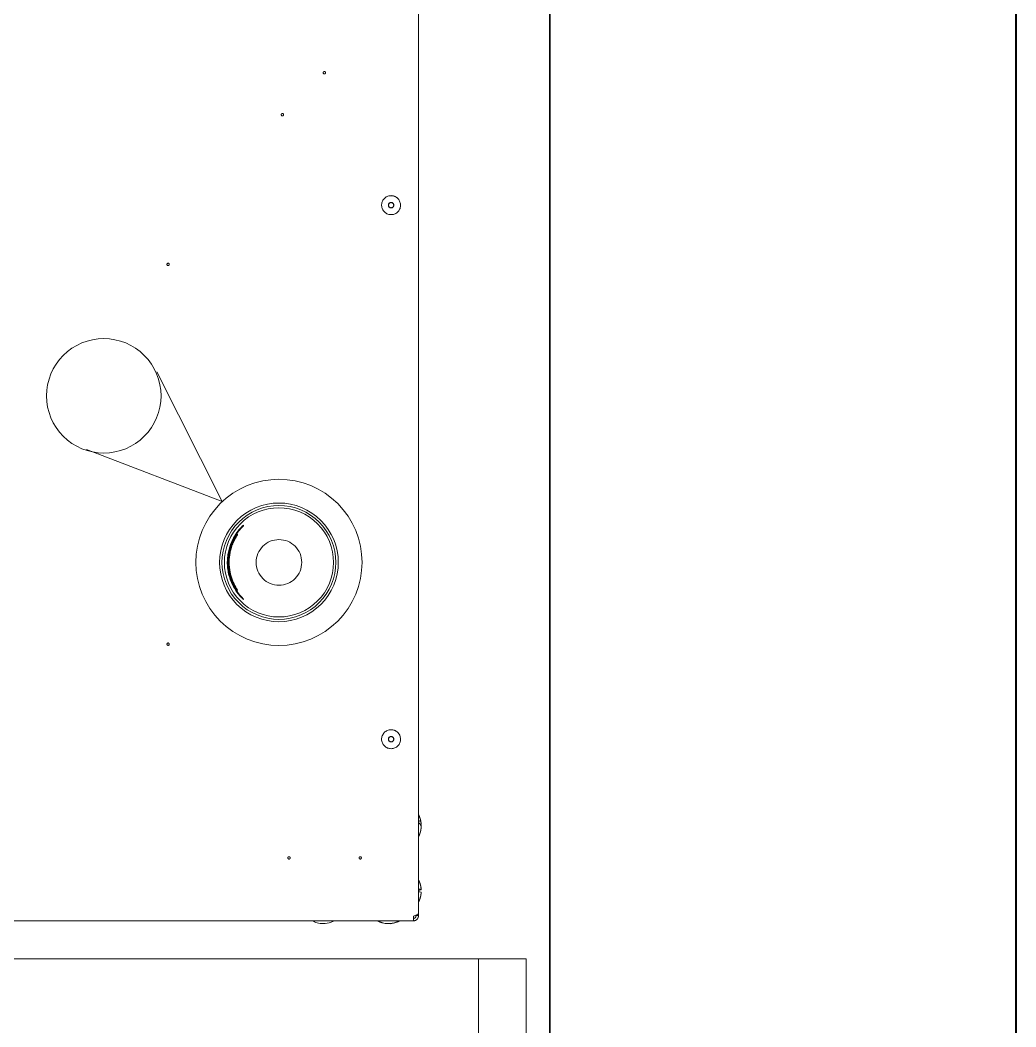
# Model space of a CAD drawing. Header units: millimetres. Extents: x -159872 to 386485, y -250577 to 158966.
# Drawn here: x 159405.6 to 159825.2, y 14285.7 to 14709.8 of the extents above; entities that cross this region are included whole.
import ezdxf

# ---------------------------------------------------------------- set-up
doc = ezdxf.new("R2010")
doc.units = ezdxf.units.MM
doc.layers.get('0').update_dxf_attribs({"lineweight": 25})
for name, color, linetype, lineweight in [('LDS-equipment-kitchen equipment', 3, 'Continuous', 13), ('LDS-struct-extg-walls', 1, 'Continuous', 40), ('LDS-struct-new-walls', 6, 'Continuous', 35)]:
    doc.layers.add(name, color=color, linetype=linetype, lineweight=lineweight)

# ---------------------------------------------------------------- blocks, each defined once
blk = doc.blocks.new('SW_NOTE_0_5')
at = {"color": 7, "linetype": 'Continuous', "lineweight": 5, "transparency": 33554687}
for points in [[(415.03, 204.463, 0), (409.565, 201.703, 0)], [(415.03, 204.463, 0), (412.834, 198.748, 0)]]:
    blk.add_polyline3d(points, dxfattribs=at)
at = {"color": 7, "linetype": 'Continuous', "lineweight": 5}
blk.add_polyline3d([(412.984, 199.47, 0), (412.972, 199.234, 0), (412.938, 198.999, 0), (412.88, 198.77, 0), (412.8, 198.547, 0), (412.699, 198.333, 0), (412.577, 198.13, 0), (412.436, 197.94, 0), (412.278, 197.765, 0), (412.102, 197.606, 0), (411.912, 197.465, 0), (411.709, 197.343, 0), (411.495, 197.242, 0), (411.272, 197.162, 0), (411.043, 197.104, 0), (410.808, 197.07, 0), (410.572, 197.058, 0), (410.336, 197.07, 0), (410.102, 197.104, 0), (409.872, 197.162, 0), (409.649, 197.242, 0), (409.435, 197.343, 0), (409.232, 197.465, 0), (409.042, 197.606, 0), (408.867, 197.765, 0), (408.708, 197.94, 0), (408.567, 198.13, 0), (408.445, 198.333, 0), (408.344, 198.547, 0), (408.264, 198.77, 0), (408.207, 198.999, 0), (408.172, 199.234, 0), (408.16, 199.47, 0), (408.172, 199.706, 0), (408.207, 199.941, 0), (408.264, 200.17, 0), (408.344, 200.393, 0), (408.445, 200.607, 0), (408.567, 200.81, 0), (408.708, 201, 0), (408.867, 201.175, 0), (409.042, 201.334, 0), (409.232, 201.475, 0), (409.435, 201.597, 0), (409.649, 201.698, 0), (409.872, 201.778, 0), (410.102, 201.836, 0), (410.336, 201.87, 0), (410.572, 201.882, 0), (410.808, 201.87, 0), (411.043, 201.836, 0), (411.272, 201.778, 0), (411.495, 201.698, 0), (411.709, 201.597, 0), (411.912, 201.475, 0), (412.102, 201.334, 0), (412.278, 201.175, 0), (412.436, 201, 0), (412.577, 200.81, 0), (412.699, 200.607, 0), (412.8, 200.393, 0), (412.88, 200.17, 0), (412.938, 199.941, 0), (412.972, 199.706, 0), (412.984, 199.47, 0)], dxfattribs=at)
blk = doc.blocks.new('Group-350')
at = {"layer": 'LDS-equipment-kitchen equipment'}
for points in [[(98899.91, 51694.89, 0), (98899.91, 50790.89, 0)], [(98860.29, 51144.69, 0), (98860.24, 51144.69, 0), (98860.19, 51144.7, 0), (98860.15, 51144.71, 0), (98860.1, 51144.73, 0), (98860.06, 51144.75, 0), (98860.01, 51144.77, 0), (98859.98, 51144.8, 0), (98859.94, 51144.84, 0), (98859.91, 51144.87, 0), (98859.88, 51144.91, 0), (98859.85, 51144.95, 0), (98859.83, 51145, 0), (98859.81, 51145.04, 0), (98859.8, 51145.09, 0), (98859.79, 51145.14, 0), (98859.79, 51145.19, 0), (98859.79, 51145.24, 0), (98859.8, 51145.29, 0), (98859.81, 51145.33, 0), (98859.83, 51145.38, 0), (98859.85, 51145.43, 0), (98859.88, 51145.47, 0), (98859.91, 51145.51, 0), (98859.94, 51145.54, 0), (98859.98, 51145.58, 0), (98860.01, 51145.61, 0), (98860.06, 51145.63, 0), (98860.1, 51145.65, 0), (98860.15, 51145.67, 0), (98860.19, 51145.68, 0), (98860.24, 51145.69, 0), (98860.29, 51145.69, 0), (98860.34, 51145.69, 0), (98860.39, 51145.68, 0), (98860.44, 51145.67, 0), (98860.48, 51145.65, 0), (98860.53, 51145.63, 0), (98860.57, 51145.61, 0), (98860.61, 51145.58, 0), (98860.65, 51145.54, 0), (98860.68, 51145.51, 0), (98860.71, 51145.47, 0), (98860.73, 51145.43, 0), (98860.75, 51145.38, 0), (98860.77, 51145.33, 0), (98860.78, 51145.29, 0), (98860.79, 51145.24, 0), (98860.79, 51145.19, 0), (98860.79, 51145.14, 0), (98860.78, 51145.09, 0), (98860.77, 51145.04, 0), (98860.75, 51145, 0), (98860.73, 51144.95, 0), (98860.71, 51144.91, 0), (98860.68, 51144.87, 0), (98860.65, 51144.84, 0), (98860.61, 51144.8, 0), (98860.57, 51144.77, 0), (98860.53, 51144.75, 0), (98860.48, 51144.73, 0), (98860.44, 51144.71, 0), (98860.39, 51144.7, 0), (98860.34, 51144.69, 0), (98860.29, 51144.69, 0)], [(98842.61, 51127.01, 0), (98842.56, 51127.01, 0), (98842.51, 51127.02, 0), (98842.47, 51127.03, 0), (98842.42, 51127.05, 0), (98842.38, 51127.07, 0), (98842.33, 51127.09, 0), (98842.3, 51127.12, 0), (98842.26, 51127.16, 0), (98842.23, 51127.19, 0), (98842.2, 51127.23, 0), (98842.17, 51127.27, 0), (98842.15, 51127.32, 0), (98842.13, 51127.36, 0), (98842.12, 51127.41, 0), (98842.11, 51127.46, 0), (98842.11, 51127.51, 0), (98842.11, 51127.56, 0), (98842.12, 51127.61, 0), (98842.13, 51127.65, 0), (98842.15, 51127.7, 0), (98842.17, 51127.75, 0), (98842.2, 51127.79, 0), (98842.23, 51127.83, 0), (98842.26, 51127.86, 0), (98842.3, 51127.9, 0), (98842.33, 51127.93, 0), (98842.38, 51127.95, 0), (98842.42, 51127.97, 0), (98842.47, 51127.99, 0), (98842.51, 51128, 0), (98842.56, 51128.01, 0), (98842.61, 51128.01, 0), (98842.66, 51128.01, 0), (98842.71, 51128, 0), (98842.76, 51127.99, 0), (98842.8, 51127.97, 0), (98842.85, 51127.95, 0), (98842.89, 51127.93, 0), (98842.93, 51127.9, 0), (98842.97, 51127.86, 0), (98843, 51127.83, 0), (98843.03, 51127.79, 0), (98843.05, 51127.75, 0), (98843.07, 51127.7, 0), (98843.09, 51127.65, 0), (98843.1, 51127.61, 0), (98843.11, 51127.56, 0), (98843.11, 51127.51, 0), (98843.11, 51127.46, 0), (98843.1, 51127.41, 0), (98843.09, 51127.36, 0), (98843.07, 51127.32, 0), (98843.05, 51127.27, 0), (98843.03, 51127.23, 0), (98843, 51127.19, 0), (98842.97, 51127.16, 0), (98842.93, 51127.12, 0), (98842.89, 51127.09, 0), (98842.85, 51127.07, 0), (98842.8, 51127.05, 0), (98842.76, 51127.03, 0), (98842.71, 51127.02, 0), (98842.66, 51127.01, 0), (98842.61, 51127.01, 0)], [(98888.41, 51088.24, 0), (98888.3, 51088.25, 0), (98888.19, 51088.26, 0), (98888.08, 51088.29, 0), (98887.97, 51088.33, 0), (98887.87, 51088.38, 0), (98887.77, 51088.43, 0), (98887.68, 51088.5, 0), (98887.6, 51088.58, 0), (98887.52, 51088.66, 0), (98887.46, 51088.75, 0), (98887.4, 51088.85, 0), (98887.35, 51088.95, 0), (98887.31, 51089.06, 0), (98887.28, 51089.17, 0), (98887.27, 51089.28, 0), (98887.26, 51089.39, 0), (98887.27, 51089.5, 0), (98887.28, 51089.61, 0), (98887.31, 51089.72, 0), (98887.35, 51089.83, 0), (98887.4, 51089.93, 0), (98887.46, 51090.03, 0), (98887.52, 51090.12, 0), (98887.6, 51090.2, 0), (98887.68, 51090.28, 0), (98887.77, 51090.35, 0), (98887.87, 51090.4, 0), (98887.97, 51090.45, 0), (98888.08, 51090.49, 0), (98888.19, 51090.52, 0), (98888.3, 51090.53, 0), (98888.41, 51090.54, 0), (98888.52, 51090.53, 0), (98888.64, 51090.52, 0), (98888.75, 51090.49, 0), (98888.85, 51090.45, 0), (98888.95, 51090.4, 0), (98889.05, 51090.35, 0), (98889.14, 51090.28, 0), (98889.23, 51090.2, 0), (98889.3, 51090.12, 0), (98889.37, 51090.03, 0), (98889.43, 51089.93, 0), (98889.47, 51089.83, 0), (98889.51, 51089.72, 0), (98889.54, 51089.61, 0), (98889.56, 51089.5, 0), (98889.56, 51089.39, 0), (98889.56, 51089.28, 0), (98889.54, 51089.17, 0), (98889.51, 51089.06, 0), (98889.47, 51088.95, 0), (98889.43, 51088.85, 0), (98889.37, 51088.75, 0), (98889.3, 51088.66, 0), (98889.23, 51088.58, 0), (98889.14, 51088.5, 0), (98889.05, 51088.43, 0), (98888.95, 51088.38, 0), (98888.85, 51088.33, 0), (98888.75, 51088.29, 0), (98888.64, 51088.26, 0), (98888.52, 51088.25, 0), (98888.41, 51088.24, 0)], [(98888.41, 51088.29, 0), (98888.3, 51088.29, 0), (98888.2, 51088.31, 0), (98888.09, 51088.34, 0), (98887.99, 51088.37, 0), (98887.89, 51088.42, 0), (98887.8, 51088.47, 0), (98887.71, 51088.54, 0), (98887.63, 51088.61, 0), (98887.56, 51088.69, 0), (98887.5, 51088.78, 0), (98887.44, 51088.87, 0), (98887.4, 51088.97, 0), (98887.36, 51089.07, 0), (98887.33, 51089.17, 0), (98887.32, 51089.28, 0), (98887.31, 51089.39, 0), (98887.32, 51089.5, 0), (98887.33, 51089.6, 0), (98887.36, 51089.71, 0), (98887.4, 51089.81, 0), (98887.44, 51089.91, 0), (98887.5, 51090, 0), (98887.56, 51090.09, 0), (98887.63, 51090.17, 0), (98887.71, 51090.24, 0), (98887.8, 51090.3, 0), (98887.89, 51090.36, 0), (98887.99, 51090.41, 0), (98888.09, 51090.44, 0), (98888.2, 51090.47, 0), (98888.3, 51090.48, 0), (98888.41, 51090.49, 0), (98888.52, 51090.48, 0), (98888.63, 51090.47, 0), (98888.73, 51090.44, 0), (98888.83, 51090.41, 0), (98888.93, 51090.36, 0), (98889.02, 51090.3, 0), (98889.11, 51090.24, 0), (98889.19, 51090.17, 0), (98889.26, 51090.09, 0), (98889.33, 51090, 0), (98889.38, 51089.91, 0), (98889.43, 51089.81, 0), (98889.46, 51089.71, 0), (98889.49, 51089.6, 0), (98889.51, 51089.5, 0), (98889.51, 51089.39, 0), (98889.51, 51089.28, 0), (98889.49, 51089.17, 0), (98889.46, 51089.07, 0), (98889.43, 51088.97, 0), (98889.38, 51088.87, 0), (98889.33, 51088.78, 0), (98889.26, 51088.69, 0), (98889.19, 51088.61, 0), (98889.11, 51088.54, 0), (98889.02, 51088.47, 0), (98888.93, 51088.42, 0), (98888.83, 51088.37, 0), (98888.73, 51088.34, 0), (98888.63, 51088.31, 0), (98888.52, 51088.29, 0), (98888.41, 51088.29, 0)], [(98794.46, 51063.93, 0), (98794.41, 51063.93, 0), (98794.36, 51063.94, 0), (98794.32, 51063.95, 0), (98794.27, 51063.97, 0), (98794.23, 51063.99, 0), (98794.18, 51064.01, 0), (98794.15, 51064.04, 0), (98794.11, 51064.08, 0), (98794.08, 51064.11, 0), (98794.05, 51064.15, 0), (98794.02, 51064.19, 0), (98794, 51064.24, 0), (98793.98, 51064.28, 0), (98793.97, 51064.33, 0), (98793.96, 51064.38, 0), (98793.96, 51064.43, 0), (98793.96, 51064.48, 0), (98793.97, 51064.53, 0), (98793.98, 51064.57, 0), (98794, 51064.62, 0), (98794.02, 51064.67, 0), (98794.05, 51064.71, 0), (98794.08, 51064.75, 0), (98794.11, 51064.78, 0), (98794.15, 51064.82, 0), (98794.18, 51064.85, 0), (98794.23, 51064.87, 0), (98794.27, 51064.89, 0), (98794.32, 51064.91, 0), (98794.36, 51064.92, 0), (98794.41, 51064.93, 0), (98794.46, 51064.93, 0), (98794.51, 51064.93, 0), (98794.56, 51064.92, 0), (98794.61, 51064.91, 0), (98794.65, 51064.89, 0), (98794.7, 51064.87, 0), (98794.74, 51064.85, 0), (98794.78, 51064.82, 0), (98794.82, 51064.78, 0), (98794.85, 51064.75, 0), (98794.88, 51064.71, 0), (98794.9, 51064.67, 0), (98794.92, 51064.62, 0), (98794.94, 51064.57, 0), (98794.95, 51064.53, 0), (98794.96, 51064.48, 0), (98794.96, 51064.43, 0), (98794.96, 51064.38, 0), (98794.95, 51064.33, 0), (98794.94, 51064.28, 0), (98794.92, 51064.24, 0), (98794.9, 51064.19, 0), (98794.88, 51064.15, 0), (98794.85, 51064.11, 0), (98794.82, 51064.08, 0), (98794.78, 51064.04, 0), (98794.74, 51064.01, 0), (98794.7, 51063.99, 0), (98794.65, 51063.97, 0), (98794.61, 51063.95, 0), (98794.56, 51063.94, 0), (98794.51, 51063.93, 0), (98794.46, 51063.93, 0)], [(98841.16, 50903.89, 0), (98837.73, 50904.06, 0), (98834.33, 50904.56, 0), (98831, 50905.4, 0), (98827.77, 50906.55, 0), (98824.66, 50908.02, 0), (98821.72, 50909.79, 0), (98818.96, 50911.83, 0), (98816.41, 50914.14, 0), (98814.11, 50916.69, 0), (98812.06, 50919.44, 0), (98810.3, 50922.39, 0), (98808.83, 50925.5, 0), (98807.67, 50928.73, 0), (98806.83, 50932.06, 0), (98806.33, 50935.46, 0), (98806.16, 50938.89, 0), (98806.33, 50942.32, 0), (98806.83, 50945.72, 0), (98807.67, 50949.05, 0), (98808.83, 50952.28, 0), (98810.3, 50955.39, 0), (98812.06, 50958.33, 0), (98814.11, 50961.09, 0), (98816.41, 50963.64, 0), (98818.96, 50965.94, 0), (98821.72, 50967.99, 0), (98824.66, 50969.76, 0), (98827.77, 50971.23, 0), (98831, 50972.38, 0), (98834.33, 50973.22, 0), (98837.73, 50973.72, 0), (98841.16, 50973.89, 0), (98844.59, 50973.72, 0), (98847.99, 50973.22, 0), (98851.32, 50972.38, 0), (98854.56, 50971.23, 0), (98857.66, 50969.76, 0), (98860.61, 50967.99, 0), (98863.37, 50965.94, 0), (98865.91, 50963.64, 0), (98868.22, 50961.09, 0), (98870.26, 50958.33, 0), (98872.03, 50955.39, 0), (98873.5, 50952.28, 0), (98874.66, 50949.05, 0), (98875.49, 50945.72, 0), (98875.99, 50942.32, 0), (98876.16, 50938.89, 0), (98875.99, 50935.46, 0), (98875.49, 50932.06, 0), (98874.66, 50928.73, 0), (98873.5, 50925.5, 0), (98872.03, 50922.39, 0), (98870.26, 50919.44, 0), (98868.22, 50916.69, 0), (98865.91, 50914.14, 0), (98863.37, 50911.83, 0), (98860.61, 50909.79, 0), (98857.66, 50908.02, 0), (98854.56, 50906.55, 0), (98851.32, 50905.4, 0), (98847.99, 50904.56, 0), (98844.59, 50904.06, 0), (98841.16, 50903.89, 0)], [(98841.16, 50913.89, 0), (98838.71, 50914.01, 0), (98836.29, 50914.37, 0), (98833.91, 50914.97, 0), (98831.6, 50915.79, 0), (98829.38, 50916.84, 0), (98827.27, 50918.1, 0), (98825.3, 50919.56, 0), (98823.48, 50921.21, 0), (98821.84, 50923.03, 0), (98820.38, 50925, 0), (98819.11, 50927.1, 0), (98818.07, 50929.32, 0), (98817.24, 50931.63, 0), (98816.64, 50934.01, 0), (98816.28, 50936.44, 0), (98816.16, 50938.89, 0), (98816.28, 50941.34, 0), (98816.64, 50943.77, 0), (98817.24, 50946.15, 0), (98818.07, 50948.46, 0), (98819.11, 50950.67, 0), (98820.38, 50952.78, 0), (98821.84, 50954.75, 0), (98823.48, 50956.57, 0), (98825.3, 50958.21, 0), (98827.27, 50959.68, 0), (98829.38, 50960.94, 0), (98831.6, 50961.99, 0), (98833.91, 50962.81, 0), (98836.29, 50963.41, 0), (98838.71, 50963.77, 0), (98841.16, 50963.89, 0), (98843.61, 50963.77, 0), (98846.04, 50963.41, 0), (98848.42, 50962.81, 0), (98850.73, 50961.99, 0), (98852.95, 50960.94, 0), (98855.05, 50959.68, 0), (98857.02, 50958.21, 0), (98858.84, 50956.57, 0), (98860.49, 50954.75, 0), (98861.95, 50952.78, 0), (98863.21, 50950.67, 0), (98864.26, 50948.46, 0), (98865.09, 50946.15, 0), (98865.68, 50943.77, 0), (98866.04, 50941.34, 0), (98866.16, 50938.89, 0), (98866.04, 50936.44, 0), (98865.68, 50934.01, 0), (98865.09, 50931.63, 0), (98864.26, 50929.32, 0), (98863.21, 50927.1, 0), (98861.95, 50925, 0), (98860.49, 50923.03, 0), (98858.84, 50921.21, 0), (98857.02, 50919.56, 0), (98855.05, 50918.1, 0), (98852.95, 50916.84, 0), (98850.73, 50915.79, 0), (98848.42, 50914.97, 0), (98846.04, 50914.37, 0), (98843.61, 50914.01, 0), (98841.16, 50913.89, 0)], [(98841.16, 50914.89, 0), (98838.81, 50915.01, 0), (98836.48, 50915.35, 0), (98834.2, 50915.92, 0), (98831.98, 50916.72, 0), (98829.85, 50917.72, 0), (98827.83, 50918.93, 0), (98825.94, 50920.34, 0), (98824.19, 50921.92, 0), (98822.61, 50923.66, 0), (98821.21, 50925.56, 0), (98820, 50927.58, 0), (98818.99, 50929.71, 0), (98818.2, 50931.92, 0), (98817.62, 50934.21, 0), (98817.28, 50936.54, 0), (98817.16, 50938.89, 0), (98817.28, 50941.24, 0), (98817.62, 50943.57, 0), (98818.2, 50945.86, 0), (98818.99, 50948.07, 0), (98820, 50950.2, 0), (98821.21, 50952.22, 0), (98822.61, 50954.11, 0), (98824.19, 50955.86, 0), (98825.94, 50957.44, 0), (98827.83, 50958.84, 0), (98829.85, 50960.06, 0), (98831.98, 50961.06, 0), (98834.2, 50961.86, 0), (98836.48, 50962.43, 0), (98838.81, 50962.77, 0), (98841.16, 50962.89, 0), (98843.51, 50962.77, 0), (98845.84, 50962.43, 0), (98848.13, 50961.86, 0), (98850.35, 50961.06, 0), (98852.48, 50960.06, 0), (98854.5, 50958.84, 0), (98856.39, 50957.44, 0), (98858.13, 50955.86, 0), (98859.71, 50954.11, 0), (98861.12, 50952.22, 0), (98862.33, 50950.2, 0), (98863.34, 50948.07, 0), (98864.13, 50945.86, 0), (98864.7, 50943.57, 0), (98865.05, 50941.24, 0), (98865.16, 50938.89, 0), (98865.05, 50936.54, 0), (98864.7, 50934.21, 0), (98864.13, 50931.92, 0), (98863.34, 50929.71, 0), (98862.33, 50927.58, 0), (98861.12, 50925.56, 0), (98859.71, 50923.66, 0), (98858.13, 50921.92, 0), (98856.39, 50920.34, 0), (98854.5, 50918.93, 0), (98852.48, 50917.72, 0), (98850.35, 50916.72, 0), (98848.13, 50915.92, 0), (98845.84, 50915.35, 0), (98843.51, 50915.01, 0), (98841.16, 50914.89, 0)], [(98841.16, 50915.89, 0), (98838.91, 50916, 0), (98836.68, 50916.33, 0), (98834.49, 50916.88, 0), (98832.36, 50917.64, 0), (98830.32, 50918.61, 0), (98828.38, 50919.77, 0), (98826.57, 50921.11, 0), (98824.9, 50922.63, 0), (98823.38, 50924.3, 0), (98822.04, 50926.11, 0), (98820.88, 50928.05, 0), (98819.91, 50930.09, 0), (98819.15, 50932.21, 0), (98818.6, 50934.4, 0), (98818.27, 50936.64, 0), (98818.16, 50938.89, 0), (98818.27, 50941.14, 0), (98818.6, 50943.38, 0), (98819.15, 50945.57, 0), (98819.91, 50947.69, 0), (98820.88, 50949.73, 0), (98822.04, 50951.67, 0), (98823.38, 50953.48, 0), (98824.9, 50955.15, 0), (98826.57, 50956.67, 0), (98828.38, 50958.01, 0), (98830.32, 50959.17, 0), (98832.36, 50960.14, 0), (98834.49, 50960.9, 0), (98836.68, 50961.45, 0), (98838.91, 50961.78, 0), (98841.16, 50961.89, 0), (98843.42, 50961.78, 0), (98845.65, 50961.45, 0), (98847.84, 50960.9, 0), (98849.96, 50960.14, 0), (98852, 50959.17, 0), (98853.94, 50958.01, 0), (98855.75, 50956.67, 0), (98857.43, 50955.15, 0), (98858.94, 50953.48, 0), (98860.29, 50951.67, 0), (98861.45, 50949.73, 0), (98862.41, 50947.69, 0), (98863.17, 50945.57, 0), (98863.72, 50943.38, 0), (98864.05, 50941.14, 0), (98864.16, 50938.89, 0), (98864.05, 50936.64, 0), (98863.72, 50934.4, 0), (98863.17, 50932.21, 0), (98862.41, 50930.09, 0), (98861.45, 50928.05, 0), (98860.29, 50926.11, 0), (98858.94, 50924.3, 0), (98857.43, 50922.63, 0), (98855.75, 50921.11, 0), (98853.94, 50919.77, 0), (98852, 50918.61, 0), (98849.96, 50917.64, 0), (98847.84, 50916.88, 0), (98845.65, 50916.33, 0), (98843.42, 50916, 0), (98841.16, 50915.89, 0)], [(98826.16, 50954.31, 0), (98826.16, 50954.56, 0)], [(98823.66, 50950.54, 0), (98823.66, 50950.75, 0)], [(98841.16, 50929.28, 0), (98840.22, 50929.33, 0), (98839.29, 50929.47, 0), (98838.37, 50929.7, 0), (98837.49, 50930.02, 0), (98836.63, 50930.42, 0), (98835.83, 50930.9, 0), (98835.07, 50931.46, 0), (98834.37, 50932.1, 0), (98833.74, 50932.8, 0), (98833.18, 50933.55, 0), (98832.69, 50934.36, 0), (98832.29, 50935.21, 0), (98831.97, 50936.1, 0), (98831.74, 50937.02, 0), (98831.6, 50937.95, 0), (98831.56, 50938.89, 0), (98831.6, 50939.83, 0), (98831.74, 50940.76, 0), (98831.97, 50941.68, 0), (98832.29, 50942.57, 0), (98832.69, 50943.42, 0), (98833.18, 50944.23, 0), (98833.74, 50944.98, 0), (98834.37, 50945.68, 0), (98835.07, 50946.31, 0), (98835.83, 50946.88, 0), (98836.63, 50947.36, 0), (98837.49, 50947.76, 0), (98838.37, 50948.08, 0), (98839.29, 50948.31, 0), (98840.22, 50948.45, 0), (98841.16, 50948.5, 0), (98842.1, 50948.45, 0), (98843.04, 50948.31, 0), (98843.95, 50948.08, 0), (98844.84, 50947.76, 0), (98845.69, 50947.36, 0), (98846.5, 50946.88, 0), (98847.26, 50946.31, 0), (98847.95, 50945.68, 0), (98848.59, 50944.98, 0), (98849.15, 50944.23, 0), (98849.63, 50943.42, 0), (98850.04, 50942.57, 0), (98850.35, 50941.68, 0), (98850.58, 50940.76, 0), (98850.72, 50939.83, 0), (98850.77, 50938.89, 0), (98850.72, 50937.95, 0), (98850.58, 50937.02, 0), (98850.35, 50936.1, 0), (98850.04, 50935.21, 0), (98849.63, 50934.36, 0), (98849.15, 50933.55, 0), (98848.59, 50932.8, 0), (98847.95, 50932.1, 0), (98847.26, 50931.46, 0), (98846.5, 50930.9, 0), (98845.69, 50930.42, 0), (98844.84, 50930.02, 0), (98843.95, 50929.7, 0), (98843.04, 50929.47, 0), (98842.1, 50929.33, 0), (98841.16, 50929.28, 0)], [(98823.66, 50927.03, 0), (98823.66, 50927.24, 0)], [(98826.16, 50923.22, 0), (98826.16, 50923.46, 0)], [(98794.46, 50903.93, 0), (98794.41, 50903.93, 0), (98794.36, 50903.94, 0), (98794.32, 50903.95, 0), (98794.27, 50903.97, 0), (98794.23, 50903.99, 0), (98794.18, 50904.01, 0), (98794.15, 50904.04, 0), (98794.11, 50904.08, 0), (98794.08, 50904.11, 0), (98794.05, 50904.15, 0), (98794.02, 50904.19, 0), (98794, 50904.24, 0), (98793.98, 50904.28, 0), (98793.97, 50904.33, 0), (98793.96, 50904.38, 0), (98793.96, 50904.43, 0), (98793.96, 50904.48, 0), (98793.97, 50904.53, 0), (98793.98, 50904.57, 0), (98794, 50904.62, 0), (98794.02, 50904.67, 0), (98794.05, 50904.71, 0), (98794.08, 50904.75, 0), (98794.11, 50904.78, 0), (98794.15, 50904.82, 0), (98794.18, 50904.85, 0), (98794.23, 50904.87, 0), (98794.27, 50904.89, 0), (98794.32, 50904.91, 0), (98794.36, 50904.92, 0), (98794.41, 50904.93, 0), (98794.46, 50904.93, 0), (98794.51, 50904.93, 0), (98794.56, 50904.92, 0), (98794.61, 50904.91, 0), (98794.65, 50904.89, 0), (98794.7, 50904.87, 0), (98794.74, 50904.85, 0), (98794.78, 50904.82, 0), (98794.82, 50904.78, 0), (98794.85, 50904.75, 0), (98794.88, 50904.71, 0), (98794.9, 50904.67, 0), (98794.92, 50904.62, 0), (98794.94, 50904.57, 0), (98794.95, 50904.53, 0), (98794.96, 50904.48, 0), (98794.96, 50904.43, 0), (98794.96, 50904.38, 0), (98794.95, 50904.33, 0), (98794.94, 50904.28, 0), (98794.92, 50904.24, 0), (98794.9, 50904.19, 0), (98794.88, 50904.15, 0), (98794.85, 50904.11, 0), (98794.82, 50904.08, 0), (98794.78, 50904.04, 0), (98794.74, 50904.01, 0), (98794.7, 50903.99, 0), (98794.65, 50903.97, 0), (98794.61, 50903.95, 0), (98794.56, 50903.94, 0), (98794.51, 50903.93, 0), (98794.46, 50903.93, 0)], [(98888.41, 50863.24, 0), (98888.3, 50863.25, 0), (98888.19, 50863.26, 0), (98888.08, 50863.29, 0), (98887.97, 50863.33, 0), (98887.87, 50863.38, 0), (98887.77, 50863.43, 0), (98887.68, 50863.5, 0), (98887.6, 50863.58, 0), (98887.52, 50863.66, 0), (98887.46, 50863.75, 0), (98887.4, 50863.85, 0), (98887.35, 50863.95, 0), (98887.31, 50864.06, 0), (98887.28, 50864.17, 0), (98887.27, 50864.28, 0), (98887.26, 50864.39, 0), (98887.27, 50864.5, 0), (98887.28, 50864.61, 0), (98887.31, 50864.72, 0), (98887.35, 50864.83, 0), (98887.4, 50864.93, 0), (98887.46, 50865.03, 0), (98887.52, 50865.12, 0), (98887.6, 50865.2, 0), (98887.68, 50865.28, 0), (98887.77, 50865.35, 0), (98887.87, 50865.4, 0), (98887.97, 50865.45, 0), (98888.08, 50865.49, 0), (98888.19, 50865.52, 0), (98888.3, 50865.53, 0), (98888.41, 50865.54, 0), (98888.52, 50865.53, 0), (98888.64, 50865.52, 0), (98888.75, 50865.49, 0), (98888.85, 50865.45, 0), (98888.95, 50865.4, 0), (98889.05, 50865.35, 0), (98889.14, 50865.28, 0), (98889.23, 50865.2, 0), (98889.3, 50865.12, 0), (98889.37, 50865.03, 0), (98889.43, 50864.93, 0), (98889.47, 50864.83, 0), (98889.51, 50864.72, 0), (98889.54, 50864.61, 0), (98889.56, 50864.5, 0), (98889.56, 50864.39, 0), (98889.56, 50864.28, 0), (98889.54, 50864.17, 0), (98889.51, 50864.06, 0), (98889.47, 50863.95, 0), (98889.43, 50863.85, 0), (98889.37, 50863.75, 0), (98889.3, 50863.66, 0), (98889.23, 50863.58, 0), (98889.14, 50863.5, 0), (98889.05, 50863.43, 0), (98888.95, 50863.38, 0), (98888.85, 50863.33, 0), (98888.75, 50863.29, 0), (98888.64, 50863.26, 0), (98888.52, 50863.25, 0), (98888.41, 50863.24, 0)], [(98888.41, 50863.29, 0), (98888.3, 50863.29, 0), (98888.2, 50863.31, 0), (98888.09, 50863.34, 0), (98887.99, 50863.37, 0), (98887.89, 50863.42, 0), (98887.8, 50863.47, 0), (98887.71, 50863.54, 0), (98887.63, 50863.61, 0), (98887.56, 50863.69, 0), (98887.5, 50863.78, 0), (98887.44, 50863.87, 0), (98887.4, 50863.97, 0), (98887.36, 50864.07, 0), (98887.33, 50864.17, 0), (98887.32, 50864.28, 0), (98887.31, 50864.39, 0), (98887.32, 50864.5, 0), (98887.33, 50864.6, 0), (98887.36, 50864.71, 0), (98887.4, 50864.81, 0), (98887.44, 50864.91, 0), (98887.5, 50865, 0), (98887.56, 50865.09, 0), (98887.63, 50865.17, 0), (98887.71, 50865.24, 0), (98887.8, 50865.3, 0), (98887.89, 50865.36, 0), (98887.99, 50865.41, 0), (98888.09, 50865.44, 0), (98888.2, 50865.47, 0), (98888.3, 50865.48, 0), (98888.41, 50865.49, 0), (98888.52, 50865.48, 0), (98888.63, 50865.47, 0), (98888.73, 50865.44, 0), (98888.83, 50865.41, 0), (98888.93, 50865.36, 0), (98889.02, 50865.3, 0), (98889.11, 50865.24, 0), (98889.19, 50865.17, 0), (98889.26, 50865.09, 0), (98889.33, 50865, 0), (98889.38, 50864.91, 0), (98889.43, 50864.81, 0), (98889.46, 50864.71, 0), (98889.49, 50864.6, 0), (98889.51, 50864.5, 0), (98889.51, 50864.39, 0), (98889.51, 50864.28, 0), (98889.49, 50864.17, 0), (98889.46, 50864.07, 0), (98889.43, 50863.97, 0), (98889.38, 50863.87, 0), (98889.33, 50863.78, 0), (98889.26, 50863.69, 0), (98889.19, 50863.61, 0), (98889.11, 50863.54, 0), (98889.02, 50863.47, 0), (98888.93, 50863.42, 0), (98888.83, 50863.37, 0), (98888.73, 50863.34, 0), (98888.63, 50863.31, 0), (98888.52, 50863.29, 0), (98888.41, 50863.29, 0)], [(98899.91, 50832.69, 0), (98899.94, 50832.63, 0), (98899.98, 50832.57, 0), (98900.01, 50832.51, 0), (98900.04, 50832.45, 0), (98900.07, 50832.39, 0), (98900.1, 50832.33, 0), (98900.13, 50832.27, 0), (98900.15, 50832.21, 0), (98900.18, 50832.15, 0), (98900.21, 50832.09, 0), (98900.24, 50832.03, 0), (98900.26, 50831.97, 0), (98900.29, 50831.91, 0), (98900.32, 50831.84, 0), (98900.34, 50831.78, 0), (98900.37, 50831.72, 0), (98900.39, 50831.66, 0), (98900.42, 50831.6, 0), (98900.44, 50831.53, 0), (98900.47, 50831.47, 0), (98900.49, 50831.41, 0), (98900.51, 50831.35, 0), (98900.54, 50831.28, 0), (98900.56, 50831.22, 0), (98900.58, 50831.16, 0), (98900.6, 50831.09, 0), (98900.62, 50831.03, 0), (98900.64, 50830.97, 0), (98900.66, 50830.9, 0), (98900.68, 50830.84, 0), (98900.7, 50830.77, 0), (98900.72, 50830.71, 0), (98900.74, 50830.64, 0), (98900.76, 50830.58, 0), (98900.77, 50830.52, 0), (98900.79, 50830.45, 0), (98900.81, 50830.39, 0), (98900.82, 50830.32, 0), (98900.84, 50830.26, 0), (98900.86, 50830.19, 0), (98900.87, 50830.13, 0), (98900.88, 50830.06, 0), (98900.9, 50829.99, 0), (98900.91, 50829.93, 0), (98900.93, 50829.86, 0), (98900.94, 50829.8, 0), (98900.95, 50829.73, 0), (98900.96, 50829.67, 0), (98900.97, 50829.6, 0), (98900.98, 50829.53, 0), (98900.99, 50829.47, 0), (98901, 50829.4, 0), (98901.01, 50829.34, 0), (98901.02, 50829.27, 0), (98901.03, 50829.2, 0), (98901.04, 50829.14, 0), (98901.05, 50829.07, 0), (98901.06, 50829, 0), (98901.06, 50828.94, 0), (98901.07, 50828.87, 0), (98901.07, 50828.8, 0), (98901.08, 50828.74, 0), (98901.09, 50828.67, 0), (98901.09, 50828.6, 0)], [(98901.09, 50827.29, 0), (98901.09, 50827.22, 0), (98901.08, 50827.16, 0), (98901.07, 50827.09, 0), (98901.07, 50827.02, 0), (98901.06, 50826.96, 0), (98901.06, 50826.89, 0), (98901.05, 50826.82, 0), (98901.04, 50826.76, 0), (98901.03, 50826.69, 0), (98901.02, 50826.62, 0), (98901.01, 50826.56, 0), (98901, 50826.49, 0), (98900.99, 50826.43, 0), (98900.98, 50826.36, 0), (98900.97, 50826.29, 0), (98900.96, 50826.23, 0), (98900.95, 50826.16, 0), (98900.94, 50826.1, 0), (98900.93, 50826.03, 0), (98900.91, 50825.96, 0), (98900.9, 50825.9, 0), (98900.88, 50825.83, 0), (98900.87, 50825.77, 0), (98900.86, 50825.7, 0), (98900.84, 50825.64, 0), (98900.82, 50825.57, 0), (98900.81, 50825.51, 0), (98900.79, 50825.44, 0), (98900.77, 50825.38, 0), (98900.76, 50825.31, 0), (98900.74, 50825.25, 0), (98900.72, 50825.18, 0), (98900.7, 50825.12, 0), (98900.68, 50825.06, 0), (98900.66, 50824.99, 0), (98900.64, 50824.93, 0), (98900.62, 50824.86, 0), (98900.6, 50824.8, 0), (98900.58, 50824.74, 0), (98900.56, 50824.67, 0), (98900.54, 50824.61, 0), (98900.51, 50824.55, 0), (98900.49, 50824.48, 0), (98900.47, 50824.42, 0), (98900.44, 50824.36, 0), (98900.42, 50824.3, 0), (98900.39, 50824.23, 0), (98900.37, 50824.17, 0), (98900.34, 50824.11, 0), (98900.32, 50824.05, 0), (98900.29, 50823.99, 0), (98900.27, 50823.93, 0), (98900.24, 50823.86, 0), (98900.21, 50823.8, 0), (98900.18, 50823.74, 0), (98900.15, 50823.68, 0), (98900.13, 50823.62, 0), (98900.1, 50823.56, 0), (98900.07, 50823.5, 0), (98900.04, 50823.44, 0), (98900.01, 50823.38, 0), (98899.98, 50823.32, 0), (98899.94, 50823.26, 0), (98899.91, 50823.2, 0)], [(98845.41, 50813.89, 0), (98845.36, 50813.89, 0), (98845.31, 50813.9, 0), (98845.27, 50813.91, 0), (98845.22, 50813.93, 0), (98845.18, 50813.95, 0), (98845.13, 50813.97, 0), (98845.1, 50814, 0), (98845.06, 50814.04, 0), (98845.03, 50814.07, 0), (98845, 50814.11, 0), (98844.97, 50814.15, 0), (98844.95, 50814.2, 0), (98844.93, 50814.24, 0), (98844.92, 50814.29, 0), (98844.91, 50814.34, 0), (98844.91, 50814.39, 0), (98844.91, 50814.44, 0), (98844.92, 50814.49, 0), (98844.93, 50814.53, 0), (98844.95, 50814.58, 0), (98844.97, 50814.63, 0), (98845, 50814.67, 0), (98845.03, 50814.71, 0), (98845.06, 50814.74, 0), (98845.1, 50814.78, 0), (98845.13, 50814.81, 0), (98845.18, 50814.83, 0), (98845.22, 50814.85, 0), (98845.27, 50814.87, 0), (98845.31, 50814.88, 0), (98845.36, 50814.89, 0), (98845.41, 50814.89, 0), (98845.46, 50814.89, 0), (98845.51, 50814.88, 0), (98845.56, 50814.87, 0), (98845.6, 50814.85, 0), (98845.65, 50814.83, 0), (98845.69, 50814.81, 0), (98845.73, 50814.78, 0), (98845.77, 50814.74, 0), (98845.8, 50814.71, 0), (98845.83, 50814.67, 0), (98845.85, 50814.63, 0), (98845.87, 50814.58, 0), (98845.89, 50814.53, 0), (98845.9, 50814.49, 0), (98845.91, 50814.44, 0), (98845.91, 50814.39, 0), (98845.91, 50814.34, 0), (98845.9, 50814.29, 0), (98845.89, 50814.24, 0), (98845.87, 50814.2, 0), (98845.85, 50814.15, 0), (98845.83, 50814.11, 0), (98845.8, 50814.07, 0), (98845.77, 50814.04, 0), (98845.73, 50814, 0), (98845.69, 50813.97, 0), (98845.65, 50813.95, 0), (98845.6, 50813.93, 0), (98845.56, 50813.91, 0), (98845.51, 50813.9, 0), (98845.46, 50813.89, 0), (98845.41, 50813.89, 0)], [(98875.41, 50813.89, 0), (98875.36, 50813.89, 0), (98875.31, 50813.9, 0), (98875.27, 50813.91, 0), (98875.22, 50813.93, 0), (98875.18, 50813.95, 0), (98875.13, 50813.97, 0), (98875.1, 50814, 0), (98875.06, 50814.04, 0), (98875.03, 50814.07, 0), (98875, 50814.11, 0), (98874.97, 50814.15, 0), (98874.95, 50814.2, 0), (98874.93, 50814.24, 0), (98874.92, 50814.29, 0), (98874.91, 50814.34, 0), (98874.91, 50814.39, 0), (98874.91, 50814.44, 0), (98874.92, 50814.49, 0), (98874.93, 50814.53, 0), (98874.95, 50814.58, 0), (98874.97, 50814.63, 0), (98875, 50814.67, 0), (98875.03, 50814.71, 0), (98875.06, 50814.74, 0), (98875.1, 50814.78, 0), (98875.13, 50814.81, 0), (98875.18, 50814.83, 0), (98875.22, 50814.85, 0), (98875.27, 50814.87, 0), (98875.31, 50814.88, 0), (98875.36, 50814.89, 0), (98875.41, 50814.89, 0), (98875.46, 50814.89, 0), (98875.51, 50814.88, 0), (98875.56, 50814.87, 0), (98875.6, 50814.85, 0), (98875.65, 50814.83, 0), (98875.69, 50814.81, 0), (98875.73, 50814.78, 0), (98875.77, 50814.74, 0), (98875.8, 50814.71, 0), (98875.83, 50814.67, 0), (98875.85, 50814.63, 0), (98875.87, 50814.58, 0), (98875.89, 50814.53, 0), (98875.9, 50814.49, 0), (98875.91, 50814.44, 0), (98875.91, 50814.39, 0), (98875.91, 50814.34, 0), (98875.9, 50814.29, 0), (98875.89, 50814.24, 0), (98875.87, 50814.2, 0), (98875.85, 50814.15, 0), (98875.83, 50814.11, 0), (98875.8, 50814.07, 0), (98875.77, 50814.04, 0), (98875.73, 50814, 0), (98875.69, 50813.97, 0), (98875.65, 50813.95, 0), (98875.6, 50813.93, 0), (98875.56, 50813.91, 0), (98875.51, 50813.9, 0), (98875.46, 50813.89, 0), (98875.41, 50813.89, 0)], [(98899.91, 50805.19, 0), (98899.94, 50805.13, 0), (98899.98, 50805.07, 0), (98900.01, 50805.01, 0), (98900.04, 50804.95, 0), (98900.07, 50804.89, 0), (98900.1, 50804.83, 0), (98900.13, 50804.76, 0), (98900.16, 50804.7, 0), (98900.19, 50804.64, 0), (98900.21, 50804.58, 0), (98900.24, 50804.52, 0), (98900.27, 50804.46, 0), (98900.3, 50804.39, 0), (98900.32, 50804.33, 0), (98900.35, 50804.27, 0), (98900.38, 50804.21, 0), (98900.4, 50804.14, 0), (98900.43, 50804.08, 0), (98900.45, 50804.02, 0), (98900.47, 50803.95, 0), (98900.5, 50803.89, 0), (98900.52, 50803.83, 0), (98900.54, 50803.76, 0), (98900.57, 50803.7, 0), (98900.59, 50803.63, 0), (98900.61, 50803.57, 0), (98900.63, 50803.51, 0), (98900.65, 50803.44, 0), (98900.67, 50803.38, 0), (98900.69, 50803.31, 0), (98900.71, 50803.25, 0), (98900.73, 50803.18, 0), (98900.75, 50803.12, 0), (98900.77, 50803.05, 0), (98900.78, 50802.98, 0), (98900.8, 50802.92, 0), (98900.82, 50802.85, 0), (98900.83, 50802.79, 0), (98900.85, 50802.72, 0), (98900.86, 50802.66, 0), (98900.88, 50802.59, 0), (98900.89, 50802.52, 0), (98900.91, 50802.46, 0), (98900.92, 50802.39, 0), (98900.93, 50802.32, 0), (98900.95, 50802.26, 0), (98900.96, 50802.19, 0), (98900.97, 50802.12, 0), (98900.98, 50802.06, 0), (98900.99, 50801.99, 0), (98901, 50801.92, 0), (98901.01, 50801.85, 0), (98901.02, 50801.79, 0), (98901.03, 50801.72, 0), (98901.04, 50801.65, 0), (98901.05, 50801.59, 0), (98901.05, 50801.52, 0), (98901.06, 50801.45, 0), (98901.07, 50801.38, 0), (98901.07, 50801.32, 0), (98901.08, 50801.25, 0), (98901.08, 50801.18, 0), (98901.09, 50801.11, 0), (98901.09, 50801.04, 0)], [(98901.09, 50799.84, 0), (98901.09, 50799.78, 0), (98901.08, 50799.71, 0), (98901.08, 50799.64, 0), (98901.07, 50799.57, 0), (98901.07, 50799.51, 0), (98901.06, 50799.44, 0), (98901.05, 50799.37, 0), (98901.05, 50799.3, 0), (98901.04, 50799.24, 0), (98901.03, 50799.17, 0), (98901.02, 50799.1, 0), (98901.01, 50799.04, 0), (98901, 50798.97, 0), (98900.99, 50798.9, 0), (98900.98, 50798.83, 0), (98900.97, 50798.77, 0), (98900.96, 50798.7, 0), (98900.95, 50798.63, 0), (98900.93, 50798.57, 0), (98900.92, 50798.5, 0), (98900.91, 50798.43, 0), (98900.89, 50798.37, 0), (98900.88, 50798.3, 0), (98900.86, 50798.24, 0), (98900.85, 50798.17, 0), (98900.83, 50798.1, 0), (98900.82, 50798.04, 0), (98900.8, 50797.97, 0), (98900.78, 50797.91, 0), (98900.76, 50797.84, 0), (98900.75, 50797.78, 0), (98900.73, 50797.71, 0), (98900.71, 50797.64, 0), (98900.69, 50797.58, 0), (98900.67, 50797.51, 0), (98900.65, 50797.45, 0), (98900.63, 50797.39, 0), (98900.61, 50797.32, 0), (98900.59, 50797.26, 0), (98900.57, 50797.19, 0), (98900.54, 50797.13, 0), (98900.52, 50797.06, 0), (98900.5, 50797, 0), (98900.47, 50796.94, 0), (98900.45, 50796.87, 0), (98900.43, 50796.81, 0), (98900.4, 50796.75, 0), (98900.37, 50796.68, 0), (98900.35, 50796.62, 0), (98900.32, 50796.56, 0), (98900.3, 50796.5, 0), (98900.27, 50796.44, 0), (98900.24, 50796.37, 0), (98900.21, 50796.31, 0), (98900.19, 50796.25, 0), (98900.16, 50796.19, 0), (98900.13, 50796.13, 0), (98900.1, 50796.07, 0), (98900.07, 50796.01, 0), (98900.04, 50795.94, 0), (98900.01, 50795.88, 0), (98899.98, 50795.82, 0), (98899.94, 50795.76, 0), (98899.91, 50795.7, 0)], [(98897.91, 50789.89, 0), (98897.91, 50787.89, 0)], [(98898.91, 50789.89, 0), (98898.91, 50789.87, 0), (98898.91, 50789.84, 0), (98898.91, 50789.82, 0), (98898.91, 50789.79, 0), (98898.9, 50789.77, 0), (98898.9, 50789.74, 0), (98898.9, 50789.72, 0), (98898.89, 50789.69, 0), (98898.89, 50789.67, 0), (98898.88, 50789.65, 0), (98898.88, 50789.62, 0), (98898.87, 50789.6, 0), (98898.86, 50789.58, 0), (98898.85, 50789.55, 0), (98898.85, 50789.53, 0), (98898.84, 50789.51, 0), (98898.83, 50789.48, 0), (98898.82, 50789.46, 0), (98898.81, 50789.44, 0), (98898.79, 50789.42, 0), (98898.78, 50789.4, 0), (98898.77, 50789.38, 0), (98898.76, 50789.35, 0), (98898.74, 50789.33, 0), (98898.73, 50789.31, 0), (98898.72, 50789.29, 0), (98898.7, 50789.27, 0), (98898.69, 50789.26, 0), (98898.67, 50789.24, 0), (98898.65, 50789.22, 0), (98898.64, 50789.2, 0), (98898.62, 50789.18, 0), (98898.6, 50789.17, 0), (98898.58, 50789.15, 0), (98898.57, 50789.13, 0), (98898.55, 50789.12, 0), (98898.53, 50789.1, 0), (98898.51, 50789.09, 0), (98898.49, 50789.07, 0), (98898.47, 50789.06, 0), (98898.45, 50789.04, 0), (98898.43, 50789.03, 0), (98898.41, 50789.02, 0), (98898.38, 50789.01, 0), (98898.36, 50789, 0), (98898.34, 50788.99, 0), (98898.32, 50788.98, 0), (98898.29, 50788.97, 0), (98898.27, 50788.96, 0), (98898.25, 50788.95, 0), (98898.23, 50788.94, 0), (98898.2, 50788.93, 0), (98898.18, 50788.93, 0), (98898.16, 50788.92, 0), (98898.13, 50788.91, 0), (98898.11, 50788.91, 0), (98898.08, 50788.9, 0), (98898.06, 50788.9, 0), (98898.03, 50788.9, 0), (98898.01, 50788.89, 0), (98897.99, 50788.89, 0), (98897.96, 50788.89, 0), (98897.94, 50788.89, 0), (98897.91, 50788.89, 0)], [(98899.91, 50789.89, 0), (98899.91, 50789.84, 0), (98899.91, 50789.79, 0), (98899.91, 50789.74, 0), (98899.9, 50789.69, 0), (98899.9, 50789.64, 0), (98899.89, 50789.6, 0), (98899.88, 50789.55, 0), (98899.87, 50789.5, 0), (98899.86, 50789.45, 0), (98899.85, 50789.4, 0), (98899.84, 50789.36, 0), (98899.83, 50789.31, 0), (98899.81, 50789.26, 0), (98899.8, 50789.22, 0), (98899.78, 50789.17, 0), (98899.76, 50789.12, 0), (98899.74, 50789.08, 0), (98899.72, 50789.03, 0), (98899.7, 50788.99, 0), (98899.68, 50788.95, 0), (98899.65, 50788.9, 0), (98899.63, 50788.86, 0), (98899.6, 50788.82, 0), (98899.58, 50788.78, 0), (98899.55, 50788.74, 0), (98899.52, 50788.7, 0), (98899.49, 50788.66, 0), (98899.46, 50788.62, 0), (98899.43, 50788.58, 0), (98899.39, 50788.55, 0), (98899.36, 50788.51, 0), (98899.33, 50788.48, 0), (98899.29, 50788.44, 0), (98899.26, 50788.41, 0), (98899.22, 50788.38, 0), (98899.18, 50788.34, 0), (98899.14, 50788.31, 0), (98899.1, 50788.28, 0), (98899.06, 50788.25, 0), (98899.02, 50788.23, 0), (98898.98, 50788.2, 0), (98898.94, 50788.17, 0), (98898.9, 50788.15, 0), (98898.86, 50788.13, 0), (98898.81, 50788.1, 0), (98898.77, 50788.08, 0), (98898.72, 50788.06, 0), (98898.68, 50788.04, 0), (98898.63, 50788.02, 0), (98898.59, 50788.01, 0), (98898.54, 50787.99, 0), (98898.49, 50787.98, 0), (98898.45, 50787.96, 0), (98898.4, 50787.95, 0), (98898.35, 50787.94, 0), (98898.3, 50787.93, 0), (98898.25, 50787.92, 0), (98898.21, 50787.91, 0), (98898.16, 50787.9, 0), (98898.11, 50787.9, 0), (98898.06, 50787.89, 0), (98898.01, 50787.89, 0), (98897.96, 50787.89, 0), (98897.91, 50787.89, 0)], [(98898.91, 50790.18, 0), (98898.91, 50789.89, 0)], [(98899.91, 50790.18, 0), (98898.91, 50790.18, 0)], [(98899.91, 50790.89, 0), (98899.91, 50790.18, 0)], [(98899.91, 50790.18, 0), (98899.91, 50789.89, 0)], [(98080.91, 50787.89, 0), (98897.91, 50787.89, 0)], [(98884.17, 50787.21, 0), (98884.15, 50787.22, 0), (98884.12, 50787.23, 0), (98884.1, 50787.24, 0), (98884.07, 50787.25, 0), (98884.05, 50787.26, 0), (98884.02, 50787.26, 0), (98884, 50787.27, 0), (98883.97, 50787.28, 0), (98883.95, 50787.29, 0), (98883.92, 50787.3, 0), (98883.9, 50787.31, 0), (98883.87, 50787.32, 0), (98883.85, 50787.33, 0), (98883.82, 50787.34, 0), (98883.8, 50787.35, 0), (98883.77, 50787.36, 0), (98883.75, 50787.37, 0), (98883.72, 50787.38, 0), (98883.7, 50787.39, 0), (98883.67, 50787.4, 0), (98883.65, 50787.41, 0), (98883.62, 50787.42, 0), (98883.6, 50787.43, 0), (98883.57, 50787.44, 0), (98883.55, 50787.45, 0), (98883.53, 50787.46, 0), (98883.5, 50787.47, 0), (98883.48, 50787.48, 0), (98883.45, 50787.49, 0), (98883.43, 50787.5, 0), (98883.4, 50787.51, 0), (98883.38, 50787.52, 0), (98883.35, 50787.53, 0), (98883.33, 50787.54, 0), (98883.31, 50787.55, 0), (98883.28, 50787.56, 0), (98883.26, 50787.57, 0), (98883.23, 50787.58, 0), (98883.21, 50787.59, 0), (98883.18, 50787.6, 0), (98883.16, 50787.62, 0), (98883.14, 50787.63, 0), (98883.11, 50787.64, 0), (98883.09, 50787.65, 0), (98883.06, 50787.66, 0), (98883.04, 50787.67, 0), (98883.02, 50787.68, 0), (98882.99, 50787.7, 0), (98882.97, 50787.71, 0), (98882.94, 50787.72, 0), (98882.92, 50787.73, 0), (98882.9, 50787.74, 0), (98882.87, 50787.75, 0), (98882.85, 50787.77, 0), (98882.83, 50787.78, 0), (98882.8, 50787.79, 0), (98882.78, 50787.8, 0), (98882.75, 50787.81, 0), (98882.73, 50787.83, 0), (98882.71, 50787.84, 0), (98882.68, 50787.85, 0), (98882.66, 50787.86, 0), (98882.64, 50787.88, 0), (98882.61, 50787.89, 0)], [(98892.1, 50787.89, 0), (98892.07, 50787.88, 0), (98892.05, 50787.86, 0), (98892.03, 50787.85, 0), (98892, 50787.84, 0), (98891.98, 50787.83, 0), (98891.96, 50787.81, 0), (98891.93, 50787.8, 0), (98891.91, 50787.79, 0), (98891.89, 50787.78, 0), (98891.86, 50787.77, 0), (98891.84, 50787.75, 0), (98891.81, 50787.74, 0), (98891.79, 50787.73, 0), (98891.77, 50787.72, 0), (98891.74, 50787.71, 0), (98891.72, 50787.69, 0), (98891.69, 50787.68, 0), (98891.67, 50787.67, 0), (98891.65, 50787.66, 0), (98891.62, 50787.65, 0), (98891.6, 50787.64, 0), (98891.57, 50787.63, 0), (98891.55, 50787.61, 0), (98891.53, 50787.6, 0), (98891.5, 50787.59, 0), (98891.48, 50787.58, 0), (98891.45, 50787.57, 0), (98891.43, 50787.56, 0), (98891.4, 50787.55, 0), (98891.38, 50787.54, 0), (98891.35, 50787.53, 0), (98891.33, 50787.52, 0), (98891.31, 50787.51, 0), (98891.28, 50787.5, 0), (98891.26, 50787.49, 0), (98891.23, 50787.47, 0), (98891.21, 50787.46, 0), (98891.18, 50787.45, 0), (98891.16, 50787.44, 0), (98891.13, 50787.43, 0), (98891.11, 50787.42, 0), (98891.08, 50787.41, 0), (98891.06, 50787.4, 0), (98891.03, 50787.39, 0), (98891.01, 50787.38, 0), (98890.99, 50787.37, 0), (98890.96, 50787.36, 0), (98890.94, 50787.36, 0), (98890.91, 50787.35, 0), (98890.89, 50787.34, 0), (98890.86, 50787.33, 0), (98890.84, 50787.32, 0), (98890.81, 50787.31, 0), (98890.79, 50787.3, 0), (98890.76, 50787.29, 0), (98890.74, 50787.28, 0), (98890.71, 50787.27, 0), (98890.69, 50787.26, 0), (98890.66, 50787.25, 0), (98890.63, 50787.25, 0), (98890.61, 50787.24, 0), (98890.58, 50787.23, 0), (98890.56, 50787.22, 0), (98890.53, 50787.21, 0)]]:
    blk.add_polyline3d(points, dxfattribs=at)
for points in [[(98891.86, 51091.42), (98892.07, 51090.94), (98892.5, 51089.98), (98892.38, 51088.36), (98891.69, 51086.92), (98890.5, 51085.85), (98888.98, 51085.33), (98887.39, 51085.42), (98885.94, 51086.11), (98884.88, 51087.31), (98884.35, 51088.82), (98884.44, 51090.42), (98885.13, 51091.86), (98886.33, 51092.93), (98887.84, 51093.45), (98889.43, 51093.36), (98890.91, 51092.68), (98891.54, 51091.84), (98891.86, 51091.42)], [(98892.23, 50865.59), (98892.33, 50865.08), (98892.53, 50864.04), (98892.05, 50862.49), (98891.05, 50861.25), (98889.65, 50860.48), (98888.06, 50860.3), (98886.52, 50860.75), (98885.27, 50861.75), (98884.5, 50863.15), (98884.32, 50864.75), (98884.77, 50866.28), (98885.77, 50867.53), (98887.18, 50868.3), (98888.77, 50868.48), (98890.3, 50868.03), (98891.58, 50867.04), (98892.01, 50866.08), (98892.23, 50865.59)]]:
    blk.add_open_spline(points, degree=3, dxfattribs=at)
for points, knots in [([(98891.66, 51091.72), (98891.63, 51091.76), (98891.55, 51091.88), (98891.27, 51092.21), (98890.66, 51092.76), (98889.62, 51093.27), (98888.51, 51093.47), (98887.85, 51093.32), (98887.62, 51093.27)], [0, 0, 0, 0, 0.028364, 0.097227, 0.282305, 0.558611, 0.847509, 1, 1, 1, 1]), ([(98826.16, 50923.22), (98825.63, 50923.75), (98824.57, 50924.81), (98823.05, 50926.8), (98821.69, 50929.08), (98820.64, 50931.5), (98819.91, 50934), (98819.48, 50936.47), (98819.35, 50939.02), (98819.51, 50941.52), (98819.94, 50943.87), (98820.59, 50946.1), (98821.47, 50948.21), (98822.7, 50950.46), (98824.29, 50952.68), (98825.54, 50953.93), (98826.16, 50954.56)], [0, 0, 0, 0, 0.079945, 0.159859, 0.236728, 0.313508, 0.376715, 0.439876, 0.503312, 0.56675, 0.625699, 0.684683, 0.74858, 0.812522, 0.906226, 1, 1, 1, 1]), ([(98826.16, 50954.31), (98825.65, 50953.78), (98824.62, 50952.7), (98823.15, 50950.69), (98821.86, 50948.4), (98820.85, 50945.97), (98820.17, 50943.48), (98819.77, 50941), (98819.68, 50938.46), (98819.87, 50935.98), (98820.32, 50933.64), (98821.06, 50931.24), (98822.13, 50928.85), (98823.85, 50925.98), (98825.26, 50924.44), (98826.16, 50923.46)], [0, 0, 0, 0, 0.080623, 0.161213, 0.239164, 0.317027, 0.381621, 0.446171, 0.510973, 0.57578, 0.636535, 0.697326, 0.778567, 0.859905, 1, 1, 1, 1]), ([(98823.66, 50927.03), (98823.26, 50927.64), (98822.58, 50928.67), (98821.6, 50930.7), (98820.89, 50932.61), (98820.38, 50934.61), (98820.05, 50936.59), (98819.93, 50938.65), (98820.03, 50941.31), (98820.62, 50944.51), (98821.67, 50947.29), (98822.68, 50949.23), (98823.29, 50950.2), (98823.6, 50950.66), (98823.66, 50950.75)], [0, 0, 0, 0, 0.118098, 0.202149, 0.286136, 0.354815, 0.42345, 0.492365, 0.561277, 0.68907, 0.824327, 0.902463, 0.980597, 1, 1, 1, 1]), ([(98823.66, 50950.54), (98823.28, 50949.91), (98822.61, 50948.83), (98821.67, 50946.76), (98821, 50944.81), (98820.53, 50942.79), (98820.25, 50940.81), (98820.17, 50938.75), (98820.31, 50936.11), (98820.94, 50932.93), (98822.23, 50929.6), (98823.18, 50928.04), (98823.66, 50927.24)], [0, 0, 0, 0, 0.120634, 0.207192, 0.293682, 0.364098, 0.434472, 0.505091, 0.575711, 0.708271, 0.850079, 1, 1, 1, 1]), ([(98892.1, 50865.93), (98892.08, 50865.97), (98892.03, 50866.11), (98891.83, 50866.49), (98891.36, 50867.16), (98890.46, 50867.9), (98889.42, 50868.34), (98888.74, 50868.35), (98888.51, 50868.35)], [0, 0, 0, 0, 0.028364, 0.097227, 0.282305, 0.558611, 0.847509, 1, 1, 1, 1]), ([(98899.91, 50830.36), (98900.22, 50830.09), (98900.88, 50829.5), (98901.24, 50828.65), (98900.96, 50828.13), (98900.86, 50827.95)], [0, 0, 0, 0, 0.361108, 0.77728, 1, 1, 1, 1]), ([(98901.06, 50827.29), (98901.07, 50827.33), (98901.24, 50827.8), (98900.81, 50828.5), (98900.13, 50829.08), (98899.91, 50829.26)], [0, 0, 0, 0, 0.051752, 0.701592, 1, 1, 1, 1]), ([(98899.91, 50801.32), (98900.23, 50801.28), (98900.9, 50801.19), (98901.23, 50801.03), (98900.83, 50800.88), (98900.13, 50800.79), (98899.91, 50800.77)], [0, 0, 0, 0, 0.232642, 0.500758, 0.842891, 1, 1, 1, 1]), ([(98901.09, 50799.84), (98901.09, 50799.85), (98901.24, 50799.91), (98900.81, 50800.01), (98900.13, 50800.1), (98899.91, 50800.13)], [0, 0, 0, 0, 0.008832, 0.688085, 1, 1, 1, 1]), ([(98899.91, 50790.89), (98899.89, 50790.81), (98899.84, 50790.66), (98899.46, 50790.44), (98898.91, 50790.21), (98898.35, 50790.03), (98898.01, 50789.92), (98897.91, 50789.89)], [0, 0, 0, 0, 0.225341, 0.450723, 0.676104, 0.901486, 1, 1, 1, 1]), ([(98855.14, 50787.89), (98855.83, 50787.58), (98857.32, 50786.9), (98860.09, 50786.57), (98862.61, 50786.97), (98864.08, 50787.67), (98864.54, 50787.89)], [0, 0, 0, 0, 0.232642, 0.500758, 0.842891, 1, 1, 1, 1]), ([(98884.19, 50787.26), (98884.36, 50787.19), (98885.32, 50786.78), (98887.49, 50786.6), (98889.95, 50786.96), (98891.39, 50787.67), (98891.84, 50787.89)], [0, 0, 0, 0, 0.069352, 0.394521, 0.809459, 1, 1, 1, 1]), ([(98892.08, 50787.89), (98891.41, 50787.59), (98889.95, 50786.95), (98888.28, 50786.56), (98887.39, 50786.72), (98887.36, 50786.73)], [0, 0, 0, 0, 0.453494, 0.976138, 1, 1, 1, 1])]:
    blk.add_open_spline(points, degree=3, knots=knots, dxfattribs=at)
at = {"layer": 'LDS-equipment-kitchen equipment', "xscale": 9.999999999998153, "yscale": 9.999999999998153, "zscale": 9.999999999998153, "rotation": 270}
blk.add_blockref('SW_NOTE_0_5', (96772.65, 55114.78), dxfattribs=at)
blk = doc.blocks.new('Group-357')
at = {"layer": 'LDS-equipment-kitchen equipment'}
for p, q in [((98945.29, 50771.9), (97945.29, 50771.9)), ((98925.29, 50091.9), (98925.29, 50771.9)), ((98945.29, 50071.9), (98945.29, 50771.9))]:
    blk.add_line(p, q, dxfattribs=at)
blk = doc.blocks.new('Group-410')
at = {"layer": 'LDS-equipment-kitchen equipment'}
for name in ['Group-350', 'Group-357']:
    blk.add_blockref(name, (0, 0), dxfattribs=at)

msp = doc.modelspace()

# ---------------------------------------------------------------- linework, layer by layer
at = {"layer": 'LDS-struct-extg-walls'}
msp.add_line((159825.17046, 16844.05329), (159825.17046, 9419.05329), dxfattribs=at)
at = {"layer": 'LDS-struct-new-walls'}
msp.add_line((159628.75503, 16824.05329), (159628.75503, 7217.61711), dxfattribs=at)

# ---------------------------------------------------------------- block references
at = {"layer": 'LDS-equipment-kitchen equipment', "color": 7}
msp.add_blockref('Group-410', (60673.51323, -36457.51522), dxfattribs=at)

doc.saveas('drawing.dxf')
